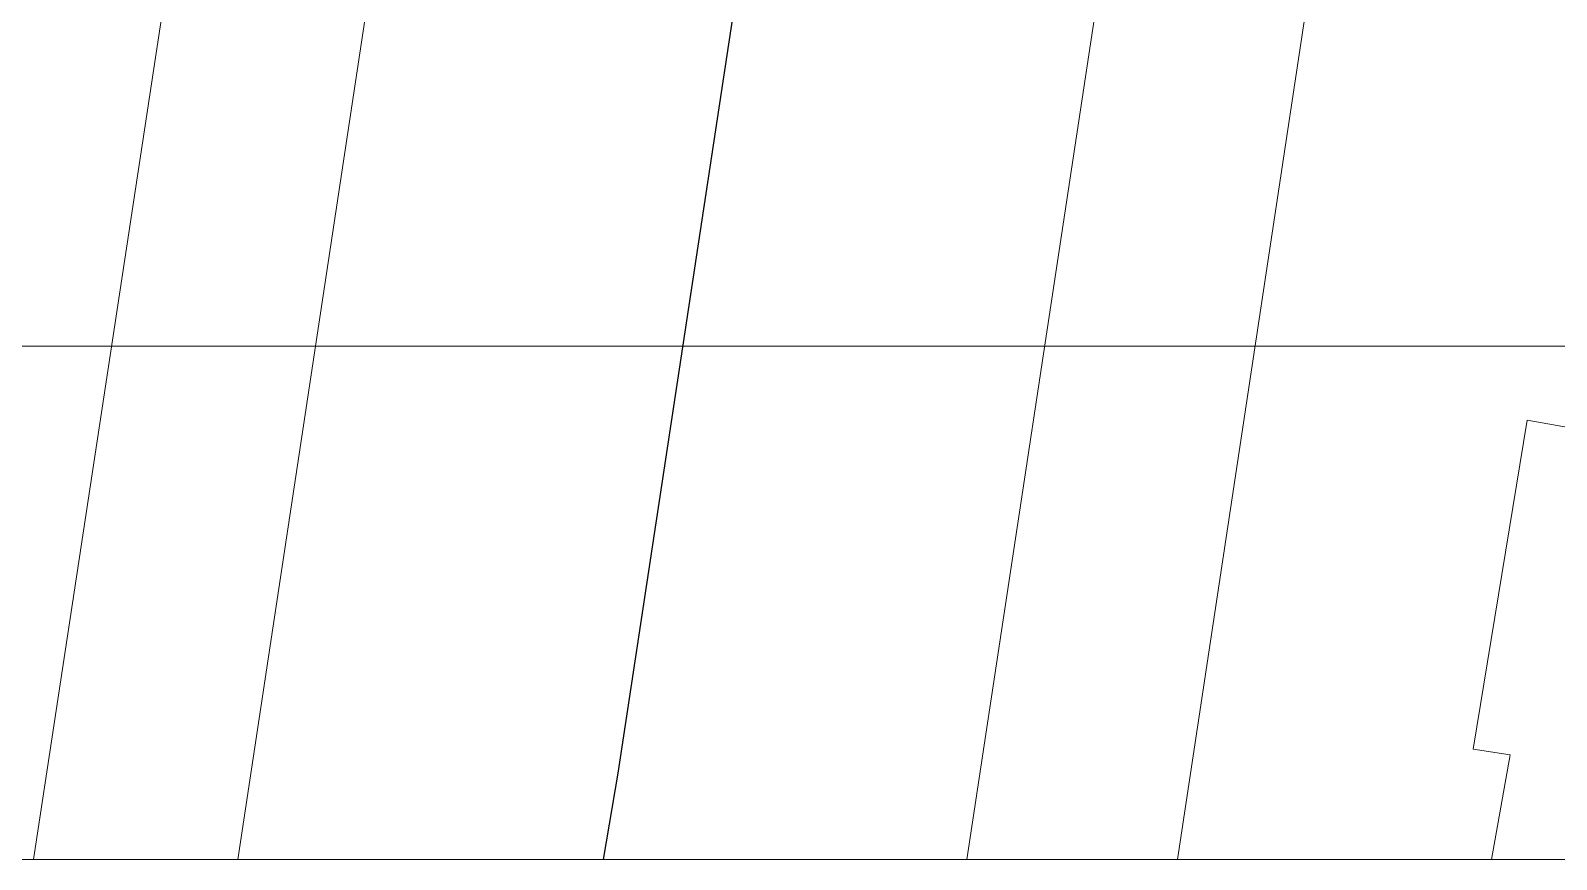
# Model space of a CAD drawing. Header units: metres. Extents: x 0 to 105485, y 0 to 425721.
# Drawn here: x 104740.44 to 104747.87, y 425150 to 425154.04 of the extents above; entities that cross this region are included whole.
import ezdxf

# ---------------------------------------------------------------- set-up
doc = ezdxf.new("R2010")
doc.units = ezdxf.units.M
doc.header["$MEASUREMENT"] = 0
for name, color, linetype, lineweight in [('B-XX-OG-GRENS-G', 7, 'Continuous', 18), ('B-XX-VH-GESLOTENVERHARDING_BETON-G', 10, 'Continuous', 18), ('B-XX-VH-OPENVERHARDING-G', 90, 'Continuous', 18)]:
    doc.layers.add(name, color=color, linetype=linetype, lineweight=lineweight)
doc.layers.add('GIS-WEGVAKKEN', color=2, linetype='Continuous')

msp = doc.modelspace()

# ---------------------------------------------------------------- linework, layer by layer
at = {"layer": 'B-XX-OG-GRENS-G'}
msp.add_polyline3d([(104712.5, 425152.5, 3.055022954940796), (104717.5, 425152.5, 3.159191608428955), (104722.5, 425152.5, 3.320864200592041), (104722.5, 425157.5, 3.604468584060669), (104722.5, 425162.5, 3.303880453109741), (104727.5, 425167.5, 3.067755222320557), (104737.5, 425157.5, 3.588269948959351), (104737.5, 425152.5, 3.624387502670288), (104742.5, 425152.5, 3.504982948303223), (104747.5, 425152.5, 3.699804544448853), (104757.5, 425152.5, 3.52283763885498), (104762.5, 425152.5, 3.465301513671875), (104767.5, 425152.5, 2.928757667541504), (104772.5, 425152.5, 2.674070835113525), (104777.5, 425152.5, 2.630619287490845), (104782.5, 425152.5, 2.477929592132568), (104787.5, 425152.5, 2.58771538734436), (104792.5, 425152.5, 1.995379447937012), (104797.5, 425152.5, 1.724066257476807)], dxfattribs=at)
at = {"layer": 'B-XX-VH-GESLOTENVERHARDING_BETON-G', "ltscale": 0.5}
msp.add_lwpolyline([(104748.335, 425152.031), (104747.723, 425152.139), (104747.46, 425150.538), (104747.64, 425150.509), (104747.5497829516, 425150), (104747.9679816754, 425150), (104748.048, 425150.443), (104748.056, 425150.485)], close=True, dxfattribs=at)
at = {"layer": 'B-XX-VH-OPENVERHARDING-G', "ltscale": 0.5}
for points in [[(104745.575, 425183.68), (104743.459, 425169.761), (104740.4542877986, 425150), (104741.4487757944, 425150), (104744.399, 425169.515), (104746.918, 425185.854)], [(104746.918, 425185.854), (104744.399, 425169.515), (104741.4487757944, 425150), (104744.996752809, 425150), (104747.479, 425166.38), (104749.862, 425182.103)], [(104749.862, 425182.103), (104747.479, 425166.38), (104744.996752809, 425150), (104746.0218854965, 425150), (104748.888, 425168.978), (104750.989, 425182.889)], [(104750.989, 425182.889), (104748.888, 425168.978), (104746.0218854965, 425150), (104747.5497829516, 425150), (104747.64, 425150.509), (104747.46, 425150.538), (104747.723, 425152.139), (104748.335, 425152.031), (104748.344, 425152.082), (104748.463, 425152.051), (104749.354, 425157.9), (104750.144, 425163.373), (104750.872, 425168.41), (104750.912, 425168.69), (104750.419, 425168.753), (104750.709, 425170.816), (104750.988, 425170.784), (104751.475, 425174.321), (104751.823, 425174.261), (104751.839, 425174.358), (104752.414, 425177.863)], [(104740.289, 425162.036), (104739.713, 425157.444), (104740.425, 425157.351), (104740.133, 425155.76), (104739.796, 425155.805), (104739.213, 425152.442), (104739.301, 425152.404), (104739.378, 425152.117), (104739.396, 425151.827), (104739.357, 425151.539), (104739.262, 425151.265), (104739.143, 425151.055), (104739.086, 425150.976), (104738.996, 425150.991), (104738.9, 425150.422), (104738.551, 425150.414), (104738.4816671261, 425150), (104740.4542877986, 425150), (104743.459, 425169.761)]]:
    msp.add_lwpolyline(points, dxfattribs=at)
at = {"layer": 'GIS-WEGVAKKEN'}
msp.add_lwpolyline([(104743.2275833458, 425150), (104743.3, 425150.42), (104748.29, 425183.31), (104749.12, 425188.17), (104750.76, 425195.28), (104753.235, 425202.3458999991)], dxfattribs=at)

doc.saveas('drawing.dxf')
